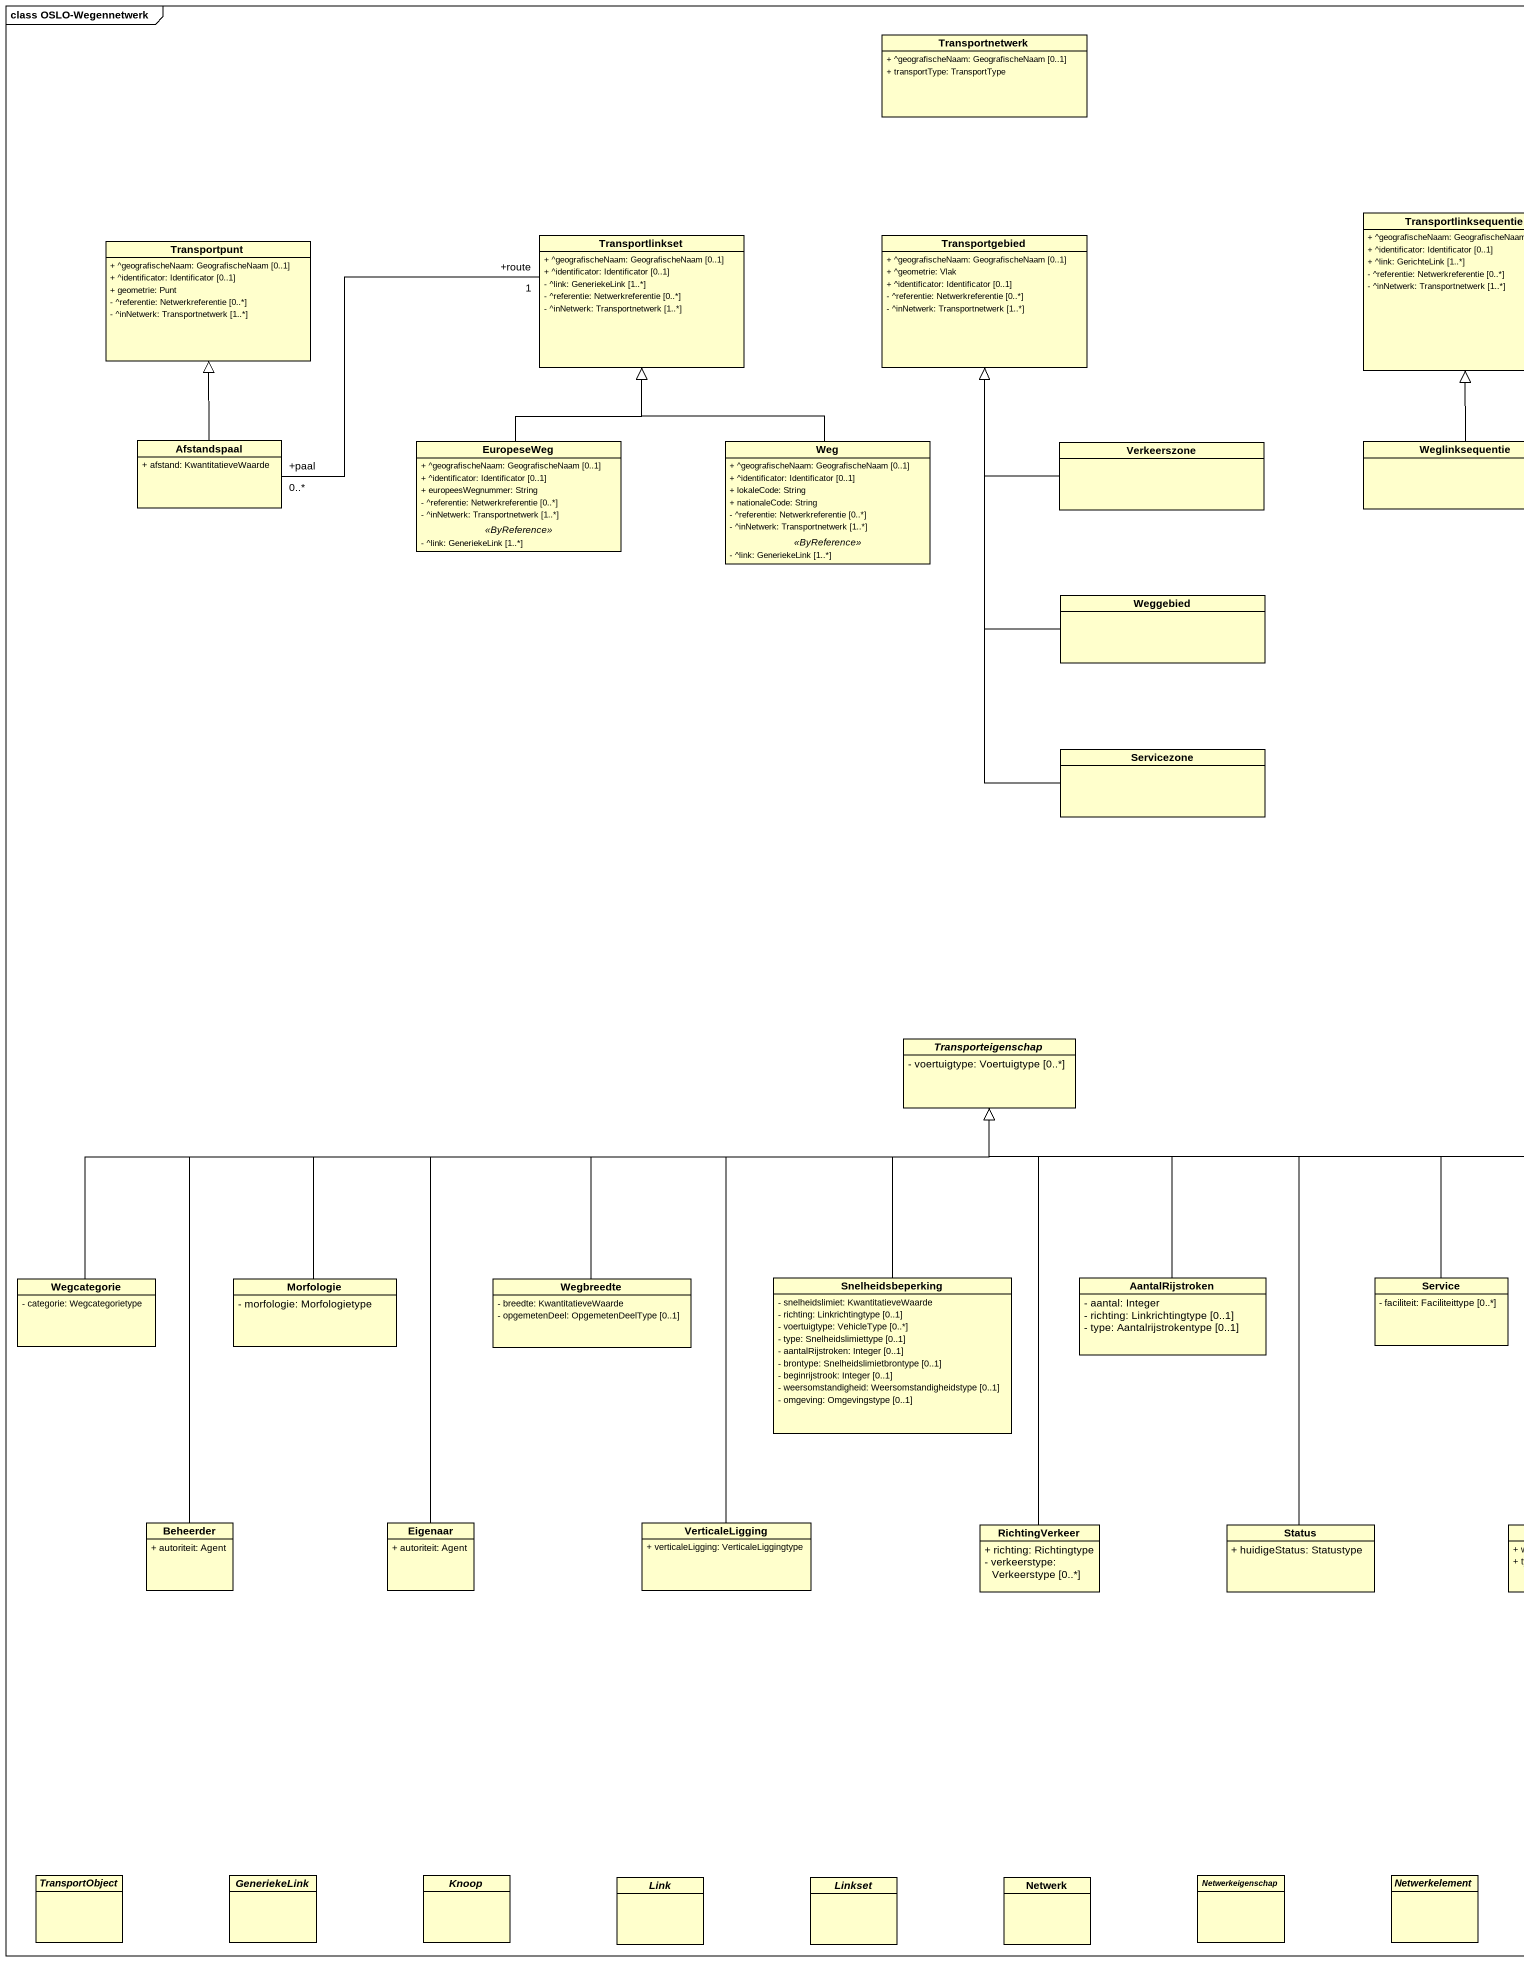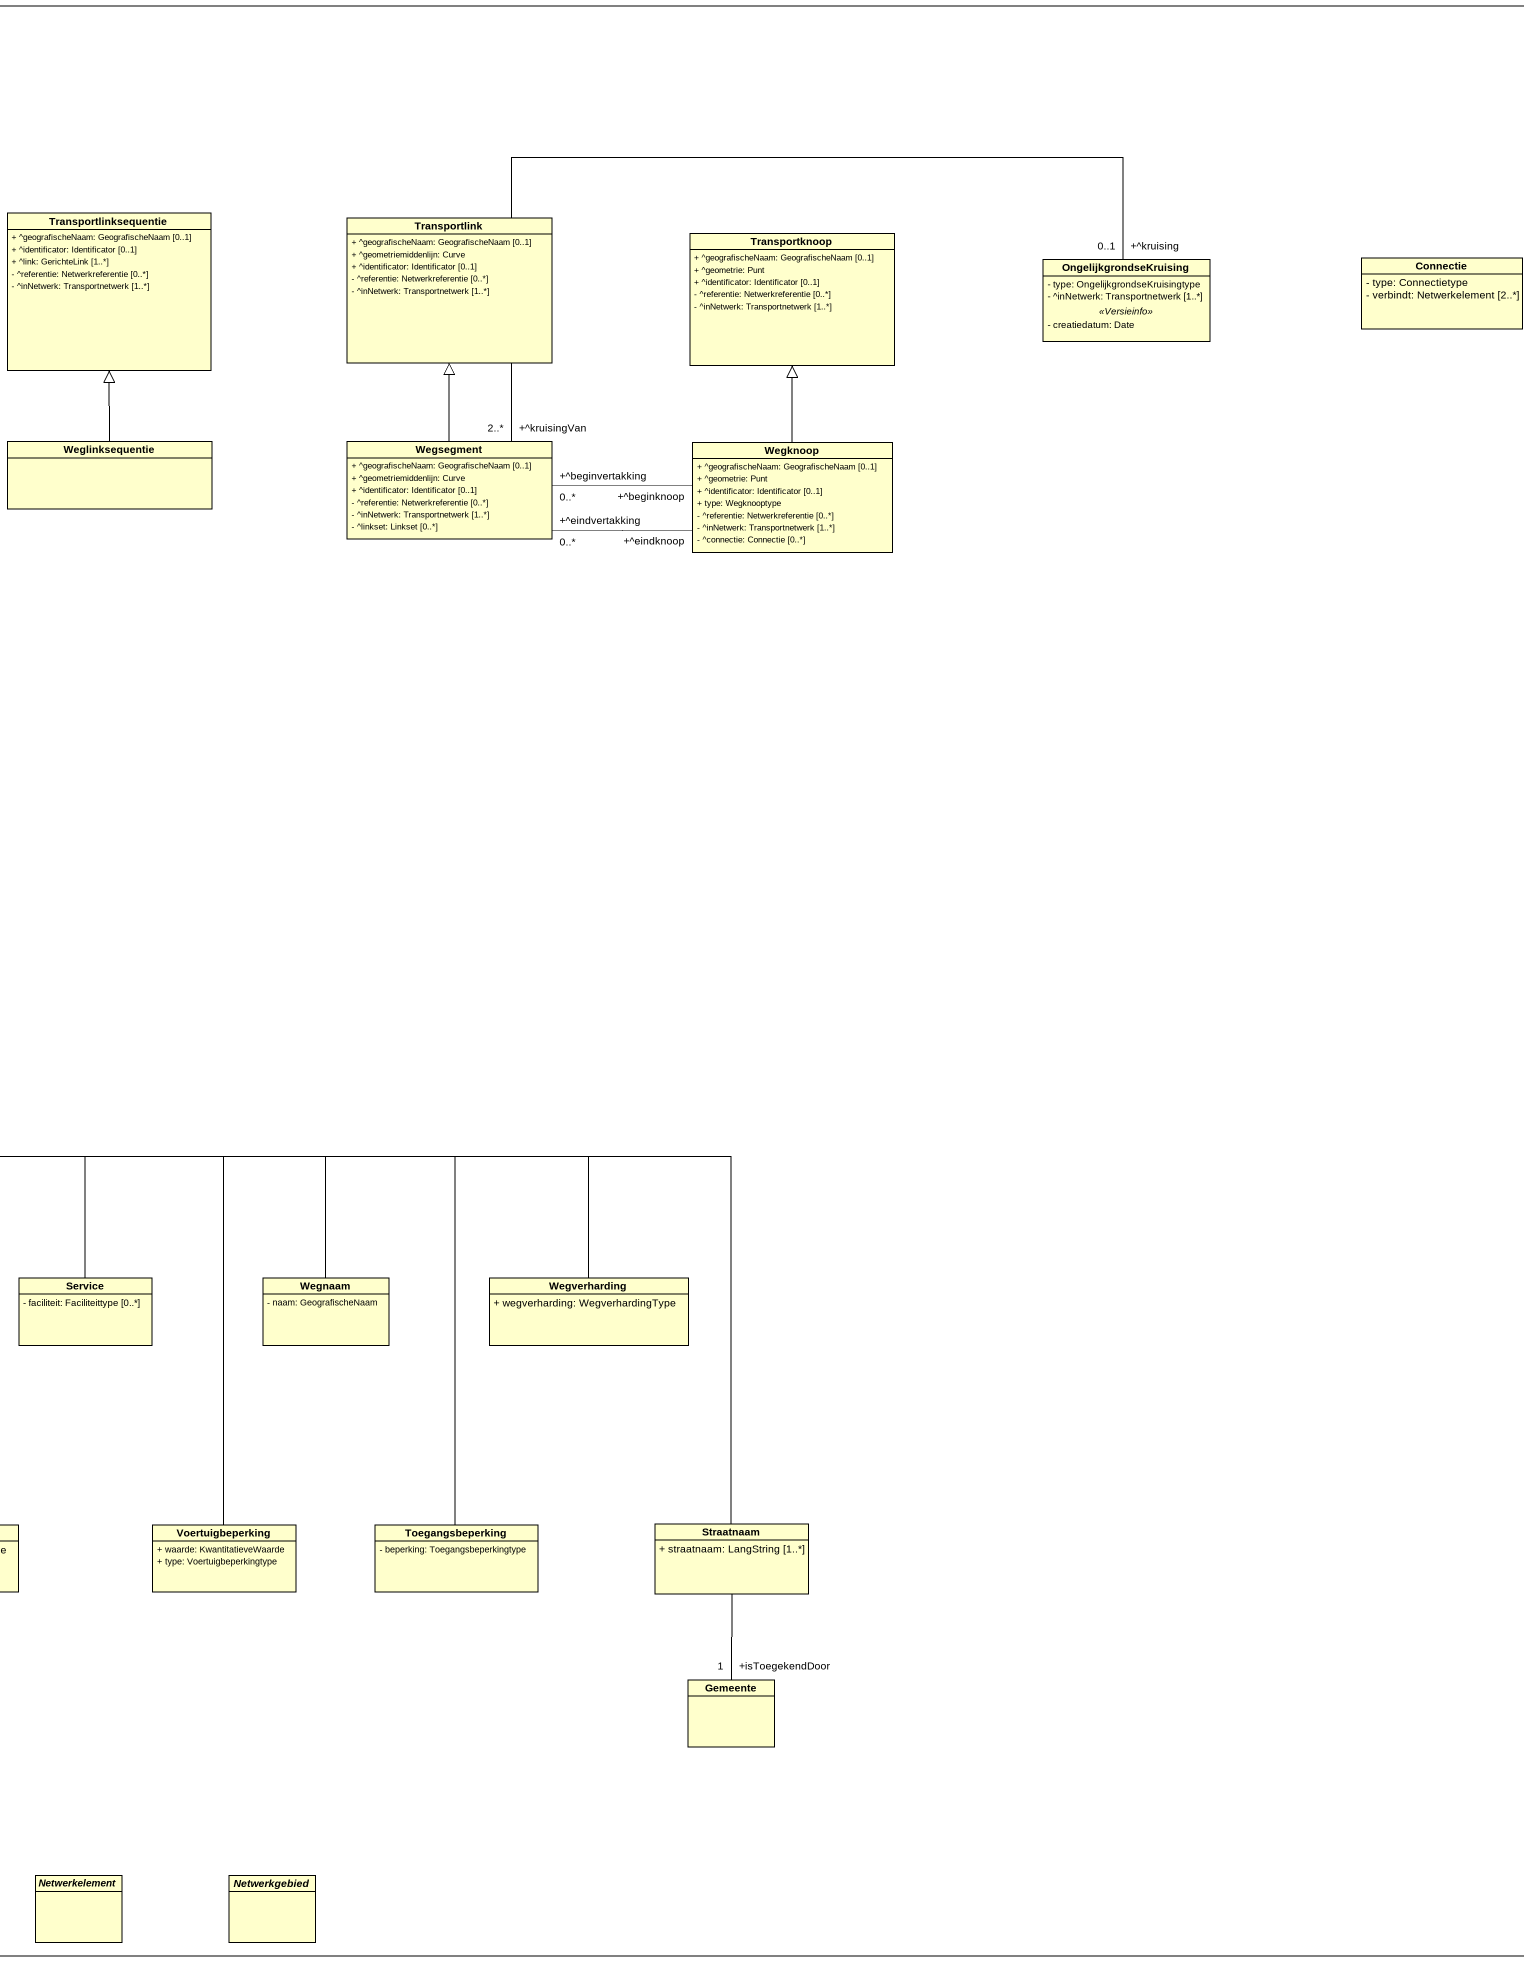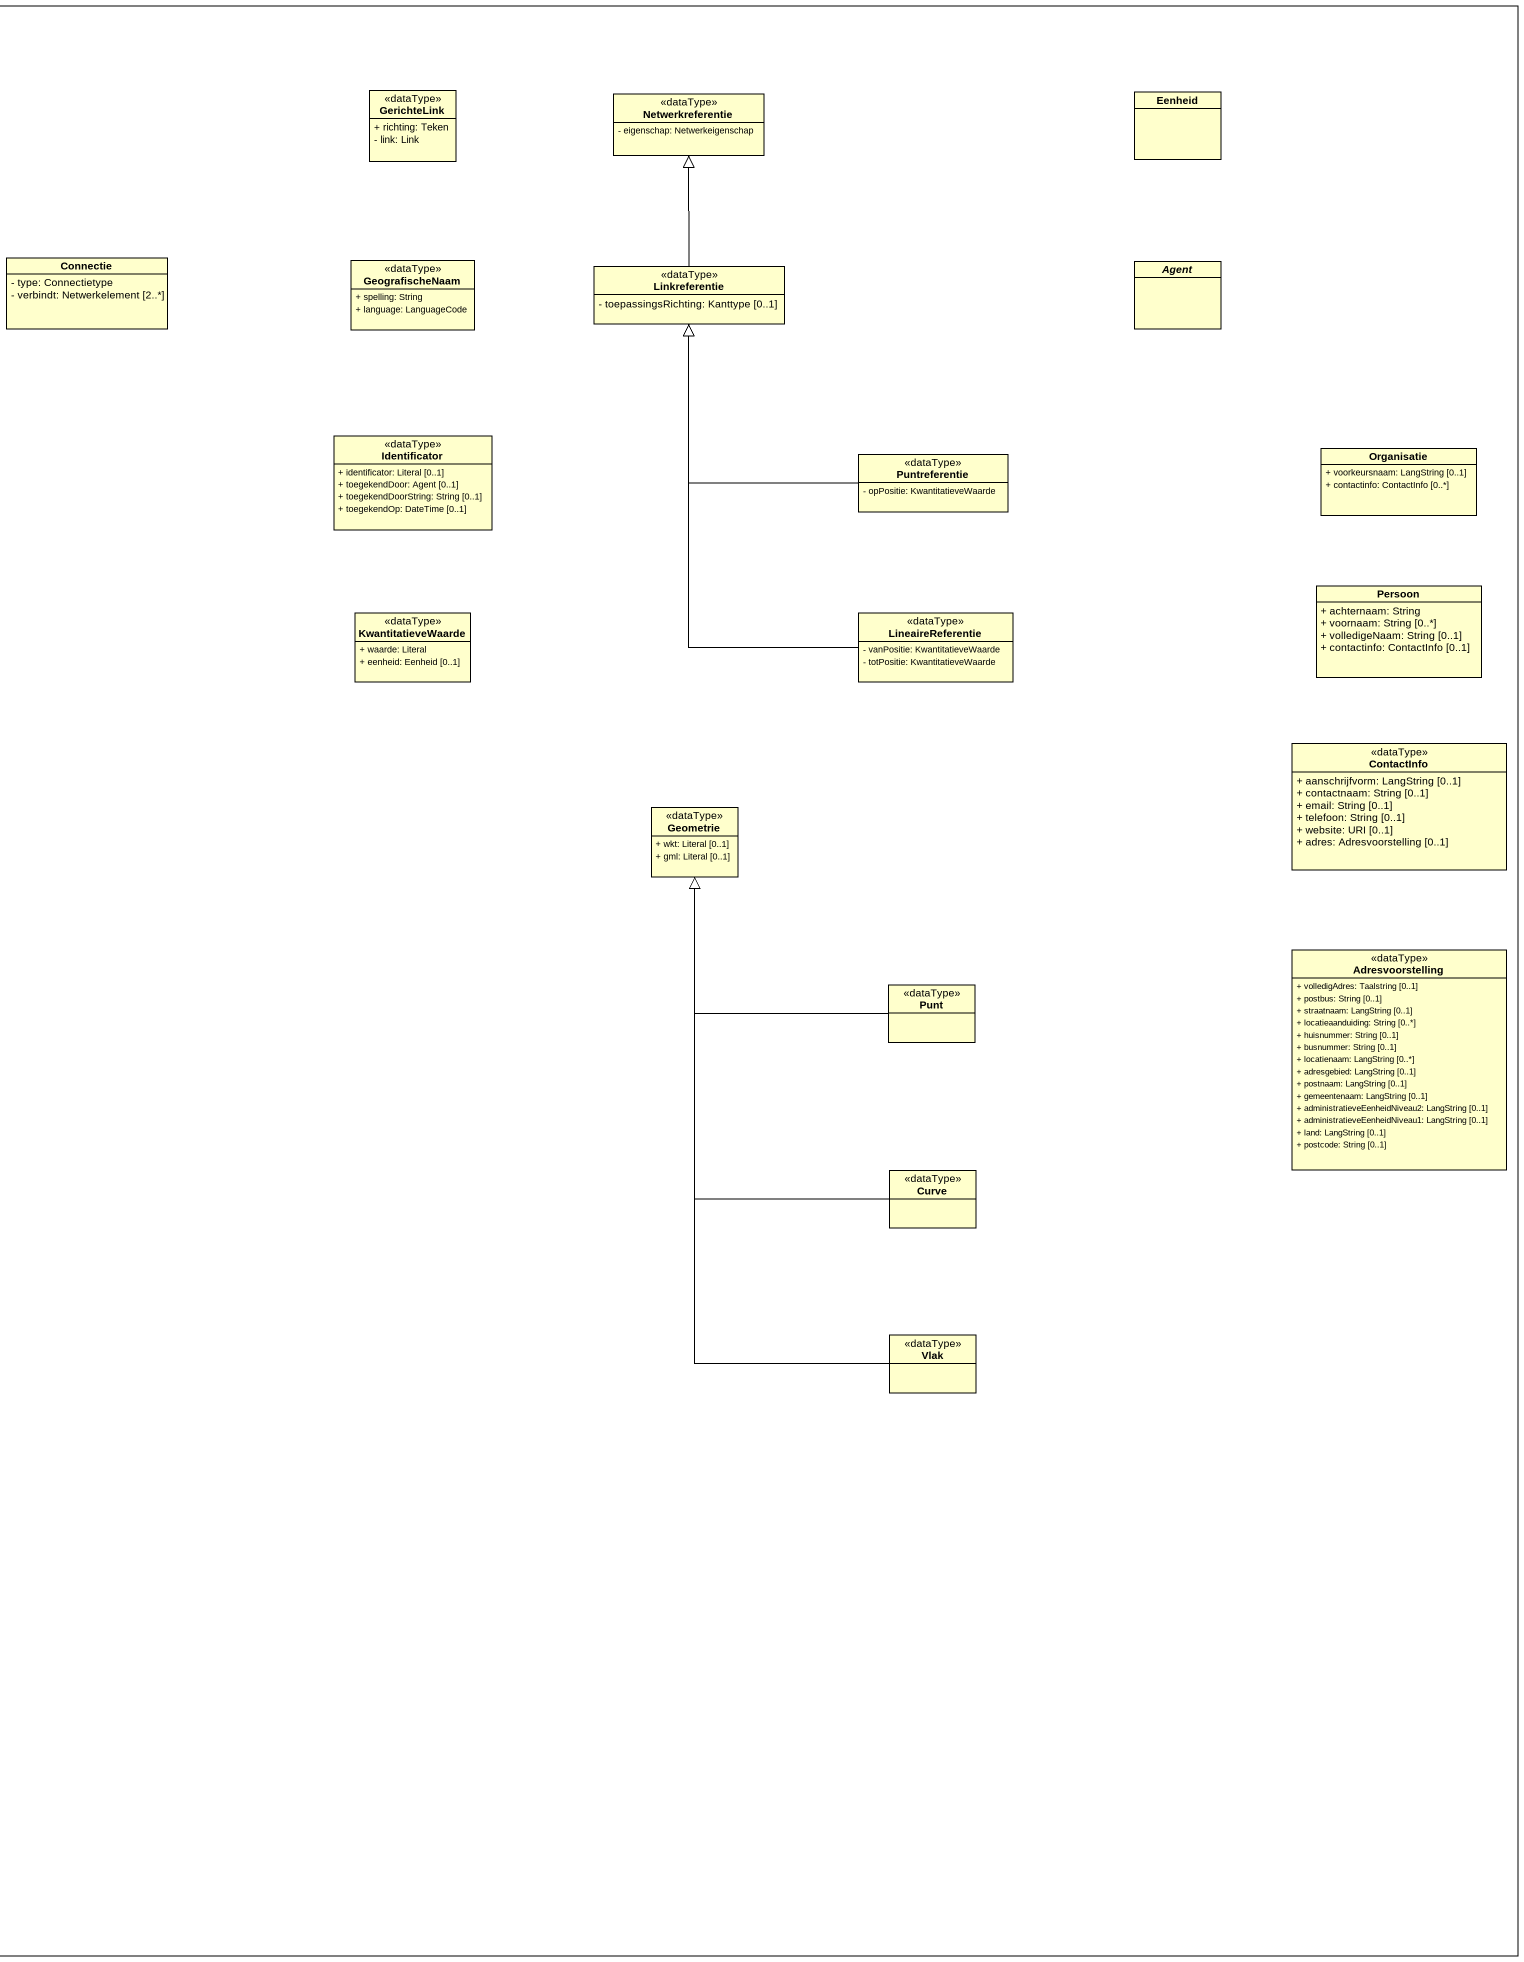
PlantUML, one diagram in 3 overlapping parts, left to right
@startuml
mainframe class OSLO-Wegennetwerk
hide circle
hide empty members
skinparam classAttributeIconSize 0
class Transportnetwerk {
  + ^geografischeNaam: GeografischeNaam [0..1]
  + transportType: TransportType
}
class GerichteLink <<dataType>> {
  + richting: Teken
  - link: Link
}
class Netwerkreferentie <<dataType>> {
  - eigenschap: Netwerkeigenschap
}
class Eenheid
class Transportpunt {
  + ^geografischeNaam: GeografischeNaam [0..1]
  + ^identificator: Identificator [0..1]
  + geometrie: Punt
  - ^referentie: Netwerkreferentie [0..*]
  - ^inNetwerk: Transportnetwerk [1..*]
}
class Transportlinkset {
  + ^geografischeNaam: GeografischeNaam [0..1]
  + ^identificator: Identificator [0..1]
  - ^link: GeneriekeLink [1..*]
  - ^referentie: Netwerkreferentie [0..*]
  - ^inNetwerk: Transportnetwerk [1..*]
}
class Transportgebied {
  + ^geografischeNaam: GeografischeNaam [0..1]
  + ^geometrie: Vlak
  + ^identificator: Identificator [0..1]
  - ^referentie: Netwerkreferentie [0..*]
  - ^inNetwerk: Transportnetwerk [1..*]
}
class Transportlinksequentie {
  + ^geografischeNaam: GeografischeNaam [0..1]
  + ^identificator: Identificator [0..1]
  + ^link: GerichteLink [1..*]
  - ^referentie: Netwerkreferentie [0..*]
  - ^inNetwerk: Transportnetwerk [1..*]
}
class Transportlink {
  + ^geografischeNaam: GeografischeNaam [0..1]
  + ^geometriemiddenlijn: Curve
  + ^identificator: Identificator [0..1]
  - ^referentie: Netwerkreferentie [0..*]
  - ^inNetwerk: Transportnetwerk [1..*]
}
class Transportknoop {
  + ^geografischeNaam: GeografischeNaam [0..1]
  + ^geometrie: Punt
  + ^identificator: Identificator [0..1]
  - ^referentie: Netwerkreferentie [0..*]
  - ^inNetwerk: Transportnetwerk [1..*]
}
class OngelijkgrondseKruising {
  - type: OngelijkgrondseKruisingtype
  - ^inNetwerk: Transportnetwerk [1..*]
  .. <<Versieinfo>> ..
  - creatiedatum: Date
}
class Connectie {
  - type: Connectietype
  - verbindt: Netwerkelement [2..*]
}
class GeografischeNaam <<dataType>> {
  + spelling: String
  + language: LanguageCode
}
class Linkreferentie <<dataType>> {
  - toepassingsRichting: Kanttype [0..1]
}
abstract class "Agent" as Agent_
class Afstandspaal {
  + afstand: KwantitatieveWaarde
}
class EuropeseWeg {
  + ^geografischeNaam: GeografischeNaam [0..1]
  + ^identificator: Identificator [0..1]
  + europeesWegnummer: String
  - ^referentie: Netwerkreferentie [0..*]
  - ^inNetwerk: Transportnetwerk [1..*]
  .. <<ByReference>> ..
  - ^link: GeneriekeLink [1..*]
}
class Weg {
  + ^geografischeNaam: GeografischeNaam [0..1]
  + ^identificator: Identificator [0..1]
  + lokaleCode: String
  + nationaleCode: String
  - ^referentie: Netwerkreferentie [0..*]
  - ^inNetwerk: Transportnetwerk [1..*]
  .. <<ByReference>> ..
  - ^link: GeneriekeLink [1..*]
}
class Verkeerszone
class Weglinksequentie
class Wegsegment {
  + ^geografischeNaam: GeografischeNaam [0..1]
  + ^geometriemiddenlijn: Curve
  + ^identificator: Identificator [0..1]
  - ^referentie: Netwerkreferentie [0..*]
  - ^inNetwerk: Transportnetwerk [1..*]
  - ^linkset: Linkset [0..*]
}
class Wegknoop {
  + ^geografischeNaam: GeografischeNaam [0..1]
  + ^geometrie: Punt
  + ^identificator: Identificator [0..1]
  + type: Wegknooptype
  - ^referentie: Netwerkreferentie [0..*]
  - ^inNetwerk: Transportnetwerk [1..*]
  - ^connectie: Connectie [0..*]
}
class Identificator <<dataType>> {
  + identificator: Literal [0..1]
  + toegekendDoor: Agent [0..1]
  + toegekendDoorString: String [0..1]
  + toegekendOp: DateTime [0..1]
}
class Puntreferentie <<dataType>> {
  - opPositie: KwantitatieveWaarde
}
class Organisatie {
  + voorkeursnaam: LangString [0..1]
  + contactinfo: ContactInfo [0..*]
}
class Weggebied
class Persoon {
  + achternaam: String
  + voornaam: String [0..*]
  + volledigeNaam: String [0..1]
  + contactinfo: ContactInfo [0..1]
}
class KwantitatieveWaarde <<dataType>> {
  + waarde: Literal
  + eenheid: Eenheid [0..1]
}
class LineaireReferentie <<dataType>> {
  - vanPositie: KwantitatieveWaarde
  - totPositie: KwantitatieveWaarde
}
class Servicezone
class ContactInfo <<dataType>> {
  + aanschrijfvorm: LangString [0..1]
  + contactnaam: String [0..1]
  + email: String [0..1]
  + telefoon: String [0..1]
  + website: URI [0..1]
  + adres: Adresvoorstelling [0..1]
}
class Geometrie <<dataType>> {
  + wkt: Literal [0..1]
  + gml: Literal [0..1]
}
class Punt <<dataType>>
class Adresvoorstelling <<dataType>> {
  + volledigAdres: Taalstring [0..1]
  + postbus: String [0..1]
  + straatnaam: LangString [0..1]
  + locatieaanduiding: String [0..*]
  + huisnummer: String [0..1]
  + busnummer: String [0..1]
  + locatienaam: LangString [0..*]
  + adresgebied: LangString [0..1]
  + postnaam: LangString [0..1]
  + gemeentenaam: LangString [0..1]
  + administratieveEenheidNiveau2: LangString [0..1]
  + administratieveEenheidNiveau1: LangString [0..1]
  + land: LangString [0..1]
  + postcode: String [0..1]
}
abstract class Transporteigenschap {
  - voertuigtype: Voertuigtype [0..*]
}
class Curve <<dataType>>
class Wegcategorie {
  - categorie: Wegcategorietype
}
class Morfologie {
  - morfologie: Morfologietype
}
class Wegbreedte {
  - breedte: KwantitatieveWaarde
  - opgemetenDeel: OpgemetenDeelType [0..1]
}
class Snelheidsbeperking {
  - snelheidslimiet: KwantitatieveWaarde
  - richting: Linkrichtingtype [0..1]
  - voertuigtype: VehicleType [0..*]
  - type: Snelheidslimiettype [0..1]
  - aantalRijstroken: Integer [0..1]
  - brontype: Snelheidslimietbrontype [0..1]
  - beginrijstrook: Integer [0..1]
  - weersomstandigheid: Weersomstandigheidstype [0..1]
  - omgeving: Omgevingstype [0..1]
}
class AantalRijstroken {
  - aantal: Integer
  - richting: Linkrichtingtype [0..1]
  - type: Aantalrijstrokentype [0..1]
}
class Service {
  - faciliteit: Faciliteittype [0..*]
}
class Wegnaam {
  - naam: GeografischeNaam
}
class Wegverharding {
  + wegverharding: WegverhardingType
}
class Vlak <<dataType>>
class Beheerder {
  + autoriteit: Agent
}
class Eigenaar {
  + autoriteit: Agent
}
class VerticaleLigging {
  + verticaleLigging: VerticaleLiggingtype
}
class RichtingVerkeer {
  + richting: Richtingtype
  - verkeerstype: Verkeerstype [0..*]
}
class Status {
  + huidigeStatus: Statustype
}
class Voertuigbeperking {
  + waarde: KwantitatieveWaarde
  + type: Voertuigbeperkingtype
}
class Toegangsbeperking {
  - beperking: Toegangsbeperkingtype
}
class Straatnaam {
  + straatnaam: LangString [1..*]
}
class Gemeente
abstract class TransportObject
abstract class GeneriekeLink
abstract class Knoop
abstract class Link
abstract class Linkset
class Netwerk
abstract class Netwerkeigenschap
abstract class Netwerkelement
abstract class Netwerkgebied
OngelijkgrondseKruising "+^kruising\n0..1" -left- "+^kruisingVan\n2..*" Wegsegment
Linkreferentie -up-|> Netwerkreferentie
Afstandspaal -up-|> Transportpunt
Afstandspaal "+paal\n0..*" -right- "+route\n1" Transportlinkset
EuropeseWeg -up-|> Transportlinkset
Weg -up-|> Transportlinkset
Verkeerszone -up-|> Transportgebied
Weglinksequentie -up-|> Transportlinksequentie
Wegsegment -up-|> Transportlink
Wegsegment "+^beginvertakking\n0..*" -right- "+^beginknoop" Wegknoop
Wegsegment "+^eindvertakking\n0..*" -right- "+^eindknoop" Wegknoop
Wegknoop -up-|> Transportknoop
Puntreferentie -up-|> Linkreferentie
Weggebied -up-|> Transportgebied
LineaireReferentie -up-|> Linkreferentie
Servicezone -up-|> Transportgebied
Punt -up-|> Geometrie
Curve -up-|> Geometrie
Wegcategorie -right-|> Transporteigenschap
Morfologie -right-|> Transporteigenschap
Wegbreedte -up-|> Transporteigenschap
Snelheidsbeperking -up-|> Transporteigenschap
AantalRijstroken -up-|> Transporteigenschap
Service -left-|> Transporteigenschap
Wegnaam -left-|> Transporteigenschap
Wegverharding -left-|> Transporteigenschap
Vlak -up-|> Geometrie
Beheerder -up-|> Transporteigenschap
Eigenaar -up-|> Transporteigenschap
VerticaleLigging -up-|> Transporteigenschap
RichtingVerkeer -up-|> Transporteigenschap
Status -up-|> Transporteigenschap
Voertuigbeperking -up-|> Transporteigenschap
Toegangsbeperking -left-|> Transporteigenschap
Straatnaam -left-|> Transporteigenschap
Straatnaam -- "+isToegekendDoor\n1" Gemeente
@enduml
